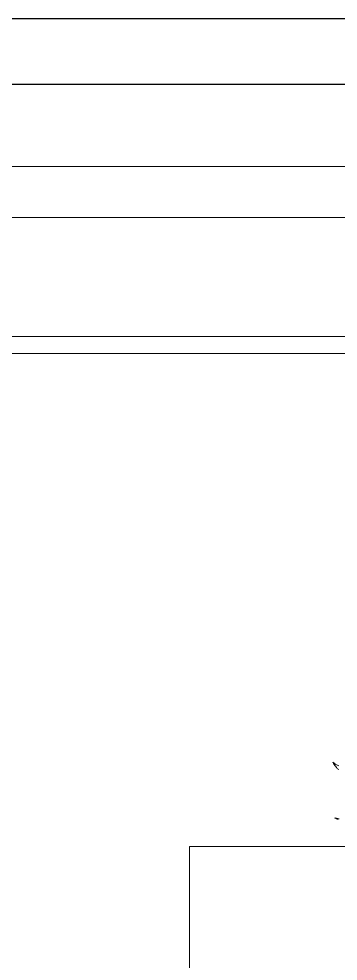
# Model space of a CAD drawing. Header units: inches. Extents: x 249 to 1192, y -18 to 440.
# Drawn here: x 614.41 to 616.29, y 239.92 to 245.47 of the extents above; entities that cross this region are included whole.
import ezdxf

# ---------------------------------------------------------------- set-up
doc = ezdxf.new("R2010")
doc.units = ezdxf.units.IN
doc.header["$MEASUREMENT"] = 0
doc.layers.add('ATAP', color=123, linetype='Continuous')
doc.layers.add('KOLOM', color=5, linetype='Continuous')
doc.layers.add('BALOK', color=3, linetype='Continuous', lineweight=20)
doc.layers.add('VEGETASI', color=60, linetype='Continuous', lineweight=0)

# ---------------------------------------------------------------- blocks, each defined once
blk = doc.blocks.new('tanaman')
for p, q in [((585.8447, 360.307), (585.8386, 360.3042)), ((585.8467, 360.308), (585.8447, 360.307)), ((585.8454, 360.2869), (585.8481, 360.2899)), ((585.8515, 360.3108), (585.8467, 360.308)), ((585.8481, 360.2899), (585.8487, 360.2906)), ((585.8487, 360.2906), (585.8523, 360.2949)), ((585.8546, 360.3125), (585.8515, 360.3108)), ((585.8523, 360.2949), (585.8561, 360.2998)), ((585.8641, 360.3189), (585.8546, 360.3125)), ((585.8561, 360.2998), (585.8571, 360.3011)), ((585.8571, 360.3011), (585.8587, 360.3033)), ((585.8587, 360.3033), (585.8601, 360.3053)), ((585.8601, 360.3053), (585.8604, 360.3058)), ((585.8604, 360.3058), (585.8643, 360.3115)), ((585.8667, 360.3209), (585.8641, 360.3189)), ((585.8643, 360.3115), (585.8686, 360.3185)), ((585.8732, 360.326), (585.8667, 360.3209)), ((585.8686, 360.3185), (585.8701, 360.3209)), ((585.8701, 360.3209), (585.8732, 360.326)), ((585.84, 360.2808), (585.8425, 360.2836)), ((585.8425, 360.2836), (585.8454, 360.2869)), ((585.8429, 359.994), (585.8353, 359.993)), ((585.8388, 359.9898), (585.8418, 359.9901)), ((585.8418, 359.9901), (585.8451, 359.9908)), ((585.8478, 359.995), (585.8429, 359.994)), ((585.8451, 359.9908), (585.8461, 359.9911)), ((585.8461, 359.9911), (585.8475, 359.9915)), ((585.8475, 359.9915), (585.8488, 359.992)), ((585.8478, 359.995), (585.8477, 359.9951)), ((585.8522, 359.9959), (585.8478, 359.995)), ((585.8488, 359.992), (585.8509, 359.9929)), ((585.8509, 359.9929), (585.8527, 359.9936)), ((585.8548, 359.9966), (585.8522, 359.9959)), ((585.8527, 359.9936), (585.8568, 359.9958)), ((585.8612, 359.9984), (585.8548, 359.9966)), ((585.8568, 359.9958), (585.8582, 359.9966)), ((585.8582, 359.9966), (585.8612, 359.9984))]:
    blk.add_line(p, q)
blk = doc.blocks.new('TAMPAK SAMPING KANAN')
at = {"layer": 'ATAP'}
for points in [[(617.972, 245.4671), (608.9725, 245.4671)], [(618.2523, 245.0808), (609.2529, 245.0808)]]:
    blk.add_lwpolyline(points, dxfattribs=at)
at = {"layer": 'BALOK'}
for points in [[(608.7099, 244.2992), (616.5377, 244.2992), (616.5377, 244.5992), (608.7099, 244.5992)], [(616.7877, 244.2992), (609.8122, 244.2992), (609.8122, 243.5992), (616.7877, 243.5992)], [(609.3625, 243.4992), (616.5377, 243.4992), (616.5377, 243.5992), (609.3625, 243.5992)]]:
    blk.add_lwpolyline(points, close=True, dxfattribs=at)
for points in [[(611.0122, 243.4992), (618.2872, 243.4992)], [(615.4122, 239.3992), (615.4122, 240.5992), (616.5877, 240.5992)]]:
    blk.add_lwpolyline(points, dxfattribs=at)
at = {"layer": 'VEGETASI', "xscale": -1}
blk.add_blockref('tanaman', (1202.1276, -119.2309), dxfattribs=at)

msp = doc.modelspace()

# ---------------------------------------------------------------- block references
at = {"layer": 'KOLOM'}
msp.add_blockref('TAMPAK SAMPING KANAN', (0, 0), dxfattribs=at)

doc.saveas('drawing.dxf')
